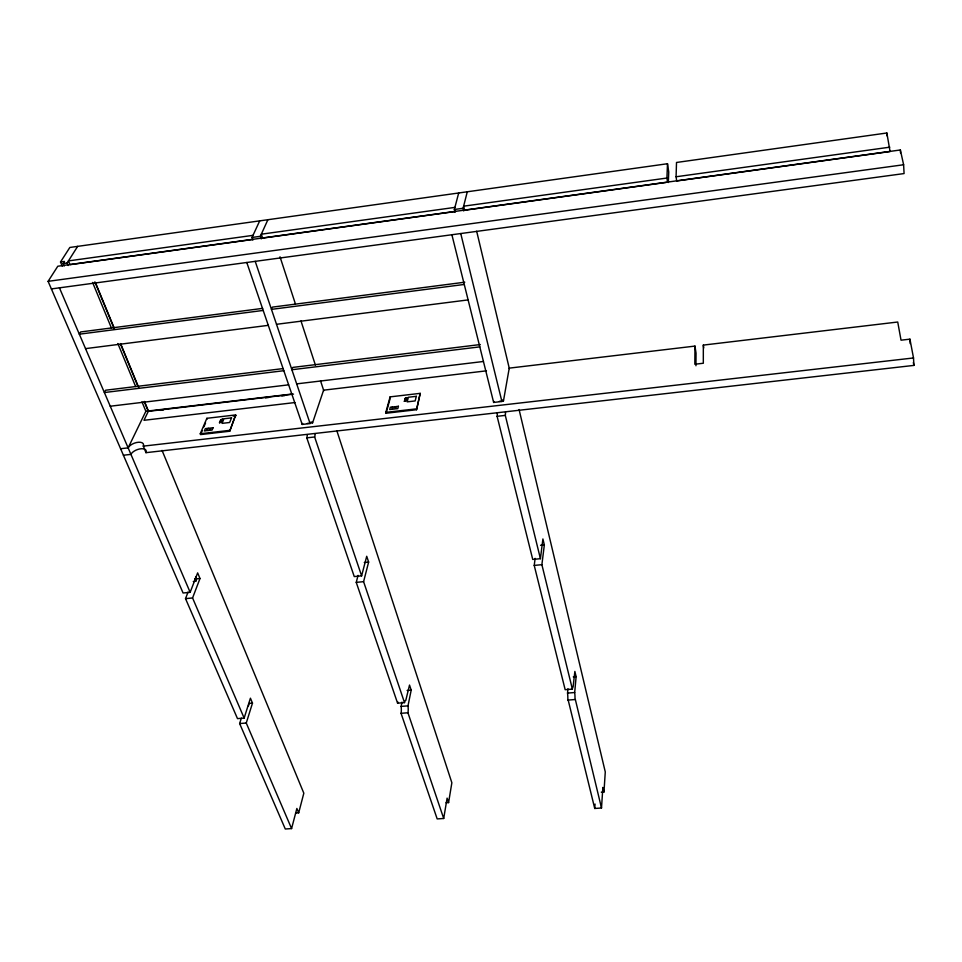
<?xml version="1.0" encoding="UTF-8"?>
<svg xmlns="http://www.w3.org/2000/svg" width="962" height="962" viewBox="0 0 962 962"><rect width="100%" height="100%" fill="white"/><g stroke="black" fill="none" stroke-linecap="round" stroke-linejoin="round"><path stroke-width="1.44" d="M120.599 448.725L128.162 447.859L128.86 446.765A8.285 4.064 -20.7 0 1 138.684 442.231A8.285 4.064 -20.7 0 1 143.302 445.995L145.971 452.669L913.9 365.404L913.515 357.96L909.932 339.153L901.033 340.187L897.726 322.017L703.33 345.093L703.318 363.251L694.829 364.237L694.973 346.092L509.235 368.133L503.475 400.877A8.478 1.635 83.4 0 0 501.899 401.491L493.638 402.441L451.887 234.74M695.947 365.764L696.043 353.15L694.973 346.092M676.082 176.767L676.514 162.47L886.856 132.996L890.066 151.527L676.695 180.964L676.082 176.767L889.814 147.174M668.337 182.503L668.746 172.018L667.496 163.732L69.841 247.462L60.51 262.001L62.265 266.149M667.556 182.227L666.919 178.042L667.496 163.732M567.953 688.744L567.532 693.073A7.347 1.263 85.4 0 1 567.833 698.628L594.732 808.465L601.503 808.008L574.999 698.051A7.347 1.227 85.4 0 0 574.687 692.52L576.118 676.623L574.867 671.428L573.087 687.024A7.347 1.227 85.4 0 0 572.366 689.093M601.503 808.008L602.861 787.421L603.968 791.991L601.298 792.171M603.968 791.991L605.278 771.933L519.071 409.523M594.732 808.465L595.045 804.052M535.137 558.357L534.223 565.415L565.163 689.706L572.366 689.117L541.883 564.682L544.336 544.925L542.905 538.96L540.416 558.694L532.732 559.427L497.101 416.318A8.478 1.683 83.4 0 0 497.294 413.011M402.008 702.104L401.106 706.421A7.203 1.984 86 0 1 401.262 711.844L401.046 713.311L437.181 818.915L443.698 818.482L407.936 712.77L408.141 711.303A7.203 1.948 86 0 0 407.984 705.867L411.195 690.127L409.523 685.064L405.76 700.516A7.203 1.948 86 0 0 404.509 702.597L397.583 703.186L356.241 582.371L358.08 575.372M446.019 802.765L448.581 802.597L451.863 782.755L336.82 430.675M443.698 818.482L447.102 798.135L448.581 802.597M416.558 409.728L420.202 393.35L390.103 396.873L385.822 412.385L386.075 413.239L416.558 409.728L420.202 393.35M463.744 210.979L463.095 208.285L467.279 191.787M404.509 702.621L363.588 581.673L368.638 562.061L366.714 556.276L361.616 575.853L354.257 576.563L306.794 437.866A8.285 2.633 82.7 0 0 307.287 434.596M295.611 813.022L298.701 812.818L303.824 793.193L162.049 450.384M241.33 718.193L239.634 723.556L285.293 829.003L291.582 828.583L296.873 808.465L298.701 812.818M455.014 212.181L454.353 209.488L458.694 192.989M386.075 413.239L389.971 399.122M291.582 828.583L246.26 723.027L252.489 703.114L250.421 698.196L244.144 718.085L237.494 718.626L185.522 598.641L188.059 592.075M248.449 705.843L249.218 703.39L252.489 703.114M246.789 262.494L302.2 424.434L310.089 423.533A8.297 2.585 82.8 0 1 312.602 422.811L323.593 390.175L486.447 370.839M244.144 718.085L192.568 597.967L200 578.511L197.643 572.895L190.151 592.315L183.081 593.001L48.1 281.337L57.792 266.233L900.36 149.976L903.619 164.755L904.076 173.569L51.383 288.925M195.575 576.611L196.525 578.859L195.599 581.252L193.278 581.481M229.714 431.229L235.678 414.935L206.878 418.302L200.252 433.754L200.577 434.583L229.714 431.229L235.678 414.935M201.118 433.297L202.224 430.723M203.884 426.851L205.543 422.991M261.219 238.901L260.353 236.303L267.893 219.721M252.91 240.055L252.032 237.458L259.704 220.863M128.126 447.871L145.863 411.279L292.147 394.023M145.971 452.669L146.056 452.525A8.261 4.088 -20.7 0 0 146.308 451.346M64.189 266.077L63.119 263.564L67.099 263.011L77.657 246.368M63.119 263.564L64.466 261.448L60.51 262.001M253.006 235.353L68.434 260.906L70.022 264.67L252.826 239.454M454.906 207.395L261.315 234.199L262.602 238.095L455.892 211.436M666.919 178.042L463.624 206.181L464.598 210.233L666.077 182.431M252.032 237.458L260.353 236.303M454.353 209.488L463.095 208.285M48.1 281.337L903.619 164.755M262.65 308.381L80.64 331.95L79.329 334.187L263.191 310.437M464.79 282.203L272.39 307.118L271.464 309.367L464.261 284.451M85.522 348.629L268.29 325.348M276.515 324.302L468.109 299.904M283.213 368.578L105.592 390.223L104.377 392.532L283.814 370.707M480.291 344.552L292.749 367.412L291.883 369.733L479.81 346.873M110.245 406.217L288.648 384.836M296.669 383.874L483.441 361.484M293.53 394.119L148.292 411.351L144.312 401.707M160.317 410.353L163.275 410.004M265.512 397.871L268.482 397.522M281.818 395.947L284.776 395.586M294.901 402.549L143.975 420.298L148.425 411.075L144.456 401.431M233.105 416.089L235.979 415.752M200.252 433.754L229.401 430.399M385.822 412.385L416.318 408.874M307.371 423.412L312.602 422.811M499.362 401.346L503.475 400.877M143.218 446.14L913.515 357.96M123.413 455.23L130.952 454.377L131.65 453.27A8.261 4.088 -20.7 0 1 139.454 449.013A8.261 4.088 -20.7 0 1 146.032 450.312M306.794 437.866L314.634 436.976A8.297 2.585 82.8 0 0 315.115 433.706M497.101 416.318L505.303 415.392A8.478 1.635 83.4 0 0 505.483 412.085M196.525 578.859L200 578.511M364.285 562.493L368.638 562.061M540.56 545.286L544.336 544.925M185.522 598.641L192.568 597.967M356.241 582.371L363.588 581.673M534.223 565.415L541.883 564.682M407.118 690.463L411.195 690.127M573.292 676.851L576.118 676.623M401.106 706.397L407.984 705.867M567.544 693.097L574.687 692.52M239.634 723.556L246.26 723.027M401.046 713.311L407.936 712.77M567.76 700.108L574.915 699.542M59.428 287.83L190.151 592.315M194.709 578.535L195.887 581.301M67.099 263.011L68.158 265.524M92.592 282.455L111.532 328.258M117.845 343.518L135.642 386.544M141.955 401.815L145.971 411.532M95.599 282.96L114.346 328.427M120.599 343.578L138.768 387.662M94.877 281.854L114.201 328.691M120.442 343.843L138.059 386.556M206.878 418.302L207.191 419.119M255.219 261.351L310.089 423.533M314.634 436.976L361.616 575.853M280.002 256.782L295.37 303.812M300.962 320.923L315.404 365.103M320.526 380.784L323.785 390.764M390.103 396.873L390.356 397.715M460.75 233.55L501.899 401.491M505.303 415.392L540.416 558.694M476.671 231.241L509.343 368.602M913.347 362.506L913.9 365.404M703.33 345.093L703.739 347.931M886.856 132.996L887.024 135.87M900.36 149.976L900.516 152.886M909.932 339.153L910.172 343.578M302.2 424.434A8.285 2.633 82.7 0 1 302.705 423.436M397.583 703.162A7.203 1.984 86 0 1 397.919 702.019M493.638 402.441A8.478 1.683 83.4 0 1 493.927 401.443M416.318 396.32L415.151 400.938L407.179 401.863L408.381 397.246L416.318 396.32M406.469 400.445L404.329 401.25L406.469 400.445M406.71 399.495L404.569 400.312L406.71 399.495M406.962 398.557L404.822 399.362L406.962 398.557M407.203 397.619L405.074 398.424L407.203 397.619M398.412 406.289L397.787 408.634L395.791 408.862L396.416 406.517L398.412 406.289M395.37 406.637L394.745 408.982L392.736 409.211L393.374 406.878L395.37 406.637M392.328 406.998L391.69 409.331L389.694 409.559L390.332 407.227L392.328 406.998M231.541 417.881L229.653 422.486L222.03 423.376L223.93 418.771L231.541 417.881M221.609 421.945L219.468 422.751L221.609 421.945M221.994 421.007L219.853 421.801L221.994 421.007M222.39 420.069L220.25 420.863L222.39 420.069M222.775 419.131L220.635 419.925L222.775 419.131M213.071 427.741L212.085 430.074L210.185 430.291L211.159 427.958L213.071 427.741M208.249 428.294L207.263 430.627L209.175 430.411L210.161 428.078L208.249 428.294M207.251 428.415L206.265 430.748L204.353 430.964L205.351 428.631L207.251 428.415"/></g></svg>
